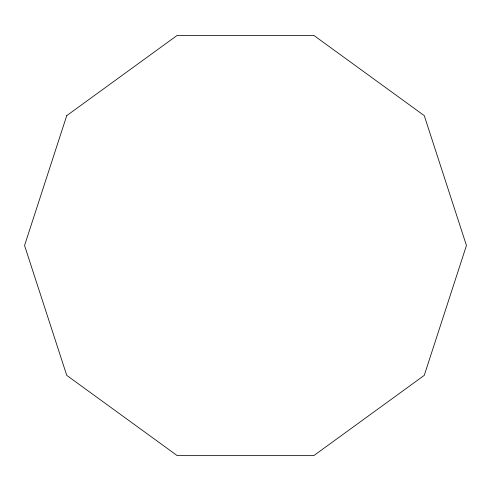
<?xml version="1.0" encoding="UTF-8"?>
<svg xmlns="http://www.w3.org/2000/svg" width="491" height="491" viewBox="0 0 491 491"><rect width="100%" height="100%" fill="white"/><g stroke="black" fill="none" stroke-linecap="round" stroke-linejoin="round"><path stroke-width="0.74" d="M66.745 115.631L24.55 245.5L66.745 375.37L177.22 455.636L313.78 455.636L424.255 375.37L466.45 245.5L424.255 115.631L313.78 35.364L177.22 35.364L66.745 115.631"/></g></svg>
